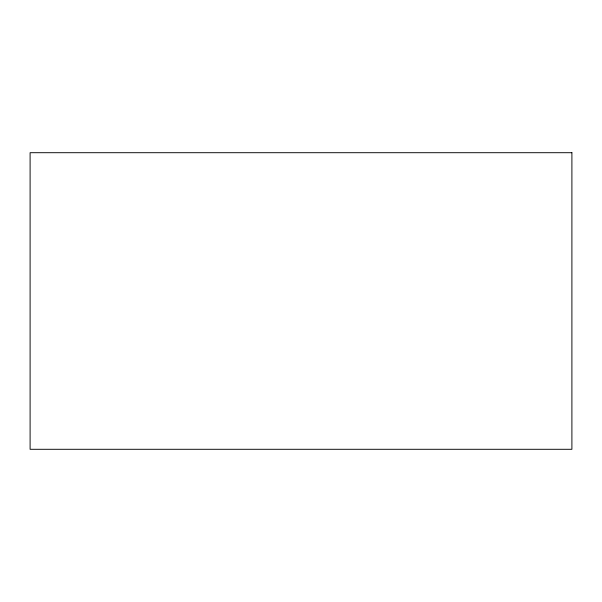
<?xml version="1.0" encoding="UTF-8"?>
<svg xmlns="http://www.w3.org/2000/svg" width="602" height="602" viewBox="0 0 602 602"><rect width="100%" height="100%" fill="white"/><g stroke="black" fill="none" stroke-linecap="round" stroke-linejoin="round"><path stroke-width="0.9" d="M571.9 152.705L30.1 152.705L30.1 449.295L571.9 449.295L571.9 152.705"/></g></svg>
